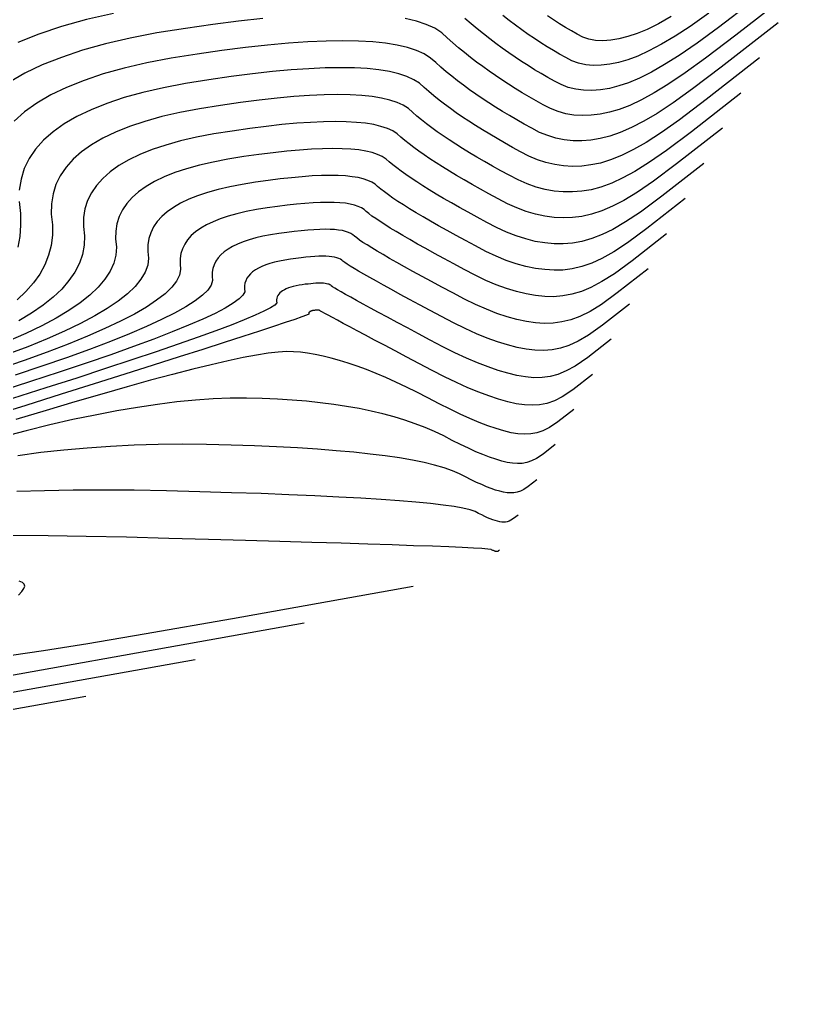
# Model space of a CAD drawing. Header units: inches. Extents: x 1412622.3 to 1412714.6, y 4931530.8 to 4931588.5.
# Drawn here: x 1412703.14 to 1412713, y 4931547.54 to 4931559.84 of the extents above; entities that cross this region are included whole.
import ezdxf

# ---------------------------------------------------------------- set-up
doc = ezdxf.new("R2010")
doc.units = ezdxf.units.IN
doc.header["$MEASUREMENT"] = 0

msp = doc.modelspace()

# ---------------------------------------------------------------- linework, layer by layer
for points in [[(1412712.996, 4931560.243), (1412712.227, 4931559.643), (1412711.841, 4931559.349), (1412711.582, 4931559.163), (1412711.365, 4931559.016), (1412711.19, 4931558.91), (1412711.029, 4931558.821), (1412710.88, 4931558.751), (1412710.745, 4931558.698), (1412710.623, 4931558.663), (1412710.505, 4931558.639), (1412710.39, 4931558.625), (1412710.279, 4931558.621), (1412710.172, 4931558.628), (1412710.069, 4931558.645), (1412709.97, 4931558.673), (1412709.874, 4931558.711), (1412709.782, 4931558.76), (1412709.691, 4931558.81), (1412709.602, 4931558.861), (1412709.514, 4931558.912), (1412709.428, 4931558.965), (1412709.342, 4931559.018), (1412709.258, 4931559.073), (1412709.176, 4931559.128), (1412709.095, 4931559.185), (1412709.015, 4931559.242), (1412708.937, 4931559.301), (1412708.86, 4931559.36), (1412708.784, 4931559.42), (1412708.709, 4931559.482), (1412708.636, 4931559.544), (1412708.565, 4931559.607), (1412708.494, 4931559.671), (1412708.406, 4931559.728), (1412708.299, 4931559.777), (1412708.174, 4931559.818), (1412708.03, 4931559.852)], [(1412712.415, 4931560.052), (1412712.006, 4931559.74), (1412711.733, 4931559.541), (1412711.505, 4931559.384), (1412711.322, 4931559.27), (1412711.155, 4931559.173), (1412711.002, 4931559.096), (1412710.863, 4931559.037), (1412710.74, 4931558.997), (1412710.622, 4931558.967), (1412710.508, 4931558.948), (1412710.399, 4931558.94), (1412710.295, 4931558.942), (1412710.195, 4931558.955), (1412710.1, 4931558.979), (1412710.01, 4931559.014), (1412709.925, 4931559.059), (1412709.84, 4931559.105), (1412709.756, 4931559.154), (1412709.673, 4931559.203), (1412709.59, 4931559.255), (1412709.507, 4931559.308), (1412709.425, 4931559.362), (1412709.344, 4931559.418), (1412709.263, 4931559.476), (1412709.183, 4931559.535), (1412709.103, 4931559.595), (1412709.023, 4931559.657), (1412708.945, 4931559.721), (1412708.867, 4931559.786), (1412708.789, 4931559.853)], [(1412704.333, 4931559.918), (1412703.99, 4931559.838), (1412703.673, 4931559.75), (1412703.382, 4931559.653), (1412703.118, 4931559.547)], [(1412711.884, 4931559.919), (1412711.645, 4931559.752), (1412711.455, 4931559.629), (1412711.281, 4931559.526), (1412711.123, 4931559.441), (1412710.982, 4931559.376), (1412710.857, 4931559.33), (1412710.739, 4931559.296), (1412710.626, 4931559.272), (1412710.518, 4931559.259), (1412710.417, 4931559.256), (1412710.321, 4931559.265), (1412710.231, 4931559.285), (1412710.147, 4931559.316), (1412710.068, 4931559.357), (1412709.99, 4931559.401), (1412709.911, 4931559.447), (1412709.831, 4931559.495), (1412709.752, 4931559.545), (1412709.672, 4931559.597), (1412709.592, 4931559.651), (1412709.512, 4931559.708), (1412709.431, 4931559.766), (1412709.35, 4931559.827), (1412709.269, 4931559.89)], [(1412711.407, 4931559.878), (1412711.245, 4931559.787), (1412711.101, 4931559.715), (1412710.975, 4931559.664), (1412710.856, 4931559.624), (1412710.743, 4931559.595), (1412710.638, 4931559.577), (1412710.539, 4931559.571), (1412710.447, 4931559.575), (1412710.362, 4931559.591), (1412710.283, 4931559.618), (1412710.212, 4931559.656), (1412710.139, 4931559.696), (1412710.065, 4931559.74), (1412709.99, 4931559.786), (1412709.914, 4931559.835), (1412709.837, 4931559.886)], [(1412706.224, 4931559.851), (1412705.916, 4931559.817), (1412705.59, 4931559.775), (1412705.245, 4931559.725), (1412704.882, 4931559.669), (1412704.543, 4931559.604), (1412704.228, 4931559.531), (1412703.937, 4931559.449), (1412703.67, 4931559.36), (1412703.427, 4931559.263), (1412703.208, 4931559.158), (1412703.013, 4931559.044)], [(1412712.761, 4931559.797), (1412712.039, 4931559.234), (1412711.676, 4931558.959), (1412711.431, 4931558.785), (1412711.226, 4931558.649), (1412711.058, 4931558.55), (1412710.903, 4931558.469), (1412710.759, 4931558.406), (1412710.626, 4931558.359), (1412710.505, 4931558.329), (1412710.387, 4931558.31), (1412710.272, 4931558.301), (1412710.16, 4931558.302), (1412710.05, 4931558.314), (1412709.943, 4931558.335), (1412709.839, 4931558.367), (1412709.737, 4931558.409), (1412709.639, 4931558.462), (1412709.542, 4931558.514), (1412709.448, 4931558.568), (1412709.355, 4931558.621), (1412709.265, 4931558.675), (1412709.177, 4931558.729), (1412709.092, 4931558.784), (1412709.008, 4931558.839), (1412708.927, 4931558.894), (1412708.848, 4931558.95), (1412708.77, 4931559.006), (1412708.696, 4931559.063), (1412708.623, 4931559.12), (1412708.552, 4931559.177), (1412708.484, 4931559.234), (1412708.418, 4931559.293), (1412708.354, 4931559.351), (1412708.273, 4931559.403), (1412708.175, 4931559.447), (1412708.061, 4931559.485), (1412707.931, 4931559.516), (1412707.783, 4931559.54), (1412707.619, 4931559.557), (1412707.439, 4931559.567), (1412707.241, 4931559.57), (1412707.027, 4931559.567), (1412706.796, 4931559.556), (1412706.549, 4931559.539), (1412706.285, 4931559.515), (1412706.004, 4931559.484), (1412705.707, 4931559.446), (1412705.393, 4931559.401), (1412705.062, 4931559.349), (1412704.753, 4931559.29), (1412704.467, 4931559.223), (1412704.201, 4931559.149), (1412703.958, 4931559.068), (1412703.737, 4931558.979), (1412703.537, 4931558.883), (1412703.359, 4931558.78), (1412703.204, 4931558.669), (1412703.07, 4931558.551)], [(1412712.525, 4931559.352), (1412711.85, 4931558.825), (1412711.511, 4931558.569), (1412711.281, 4931558.407), (1412711.086, 4931558.281), (1412710.926, 4931558.191), (1412710.777, 4931558.117), (1412710.637, 4931558.06), (1412710.507, 4931558.02), (1412710.388, 4931557.996), (1412710.27, 4931557.982), (1412710.154, 4931557.978), (1412710.04, 4931557.984), (1412709.928, 4931558), (1412709.817, 4931558.025), (1412709.708, 4931558.061), (1412709.601, 4931558.107), (1412709.495, 4931558.163), (1412709.393, 4931558.219), (1412709.293, 4931558.274), (1412709.197, 4931558.33), (1412709.103, 4931558.385), (1412709.013, 4931558.44), (1412708.925, 4931558.495), (1412708.84, 4931558.549), (1412708.759, 4931558.603), (1412708.68, 4931558.658), (1412708.604, 4931558.711), (1412708.532, 4931558.765), (1412708.462, 4931558.819), (1412708.395, 4931558.872), (1412708.331, 4931558.925), (1412708.271, 4931558.978), (1412708.213, 4931559.031), (1412708.14, 4931559.077), (1412708.052, 4931559.118), (1412707.949, 4931559.152), (1412707.831, 4931559.18), (1412707.698, 4931559.201), (1412707.55, 4931559.217), (1412707.387, 4931559.226), (1412707.209, 4931559.229), (1412707.016, 4931559.226), (1412706.808, 4931559.216), (1412706.584, 4931559.201), (1412706.346, 4931559.179), (1412706.093, 4931559.151), (1412705.824, 4931559.116), (1412705.541, 4931559.076), (1412705.243, 4931559.029), (1412704.964, 4931558.975), (1412704.705, 4931558.915), (1412704.466, 4931558.849), (1412704.246, 4931558.775), (1412704.046, 4931558.695), (1412703.866, 4931558.609), (1412703.706, 4931558.516), (1412703.565, 4931558.416), (1412703.444, 4931558.309), (1412703.343, 4931558.196), (1412703.262, 4931558.076), (1412703.2, 4931557.95), (1412703.158, 4931557.817), (1412703.136, 4931557.677)], [(1412712.29, 4931558.906), (1412711.662, 4931558.416), (1412711.345, 4931558.178), (1412711.13, 4931558.029), (1412710.946, 4931557.913), (1412710.794, 4931557.831), (1412710.651, 4931557.765), (1412710.515, 4931557.715), (1412710.389, 4931557.681), (1412710.271, 4931557.662), (1412710.153, 4931557.653), (1412710.037, 4931557.654), (1412709.921, 4931557.665), (1412709.806, 4931557.685), (1412709.691, 4931557.715), (1412709.577, 4931557.755), (1412709.464, 4931557.805), (1412709.352, 4931557.865), (1412709.244, 4931557.923), (1412709.139, 4931557.981), (1412709.038, 4931558.039), (1412708.941, 4931558.095), (1412708.848, 4931558.151), (1412708.758, 4931558.205), (1412708.673, 4931558.259), (1412708.591, 4931558.313), (1412708.513, 4931558.365), (1412708.438, 4931558.417), (1412708.368, 4931558.468), (1412708.301, 4931558.518), (1412708.238, 4931558.567), (1412708.179, 4931558.616), (1412708.123, 4931558.664), (1412708.072, 4931558.711), (1412708.007, 4931558.752), (1412707.929, 4931558.788), (1412707.837, 4931558.819), (1412707.732, 4931558.843), (1412707.613, 4931558.863), (1412707.481, 4931558.877), (1412707.335, 4931558.885), (1412707.177, 4931558.887), (1412707.004, 4931558.885), (1412706.819, 4931558.876), (1412706.62, 4931558.862), (1412706.407, 4931558.843), (1412706.181, 4931558.817), (1412705.942, 4931558.787), (1412705.689, 4931558.751), (1412705.423, 4931558.709), (1412705.174, 4931558.661), (1412704.943, 4931558.608), (1412704.73, 4931558.548), (1412704.534, 4931558.483), (1412704.356, 4931558.412), (1412704.195, 4931558.334), (1412704.052, 4931558.251), (1412703.927, 4931558.162), (1412703.819, 4931558.067), (1412703.729, 4931557.966), (1412703.656, 4931557.859), (1412703.601, 4931557.747), (1412703.564, 4931557.628), (1412703.544, 4931557.503), (1412703.541, 4931557.373), (1412703.557, 4931557.236), (1412703.556, 4931557.104), (1412703.54, 4931556.975), (1412703.507, 4931556.85), (1412703.459, 4931556.729), (1412703.396, 4931556.612), (1412703.316, 4931556.499), (1412703.22, 4931556.389), (1412703.109, 4931556.284)], [(1412712.055, 4931558.46), (1412711.474, 4931558.008), (1412711.18, 4931557.788), (1412710.979, 4931557.651), (1412710.806, 4931557.545), (1412710.662, 4931557.472), (1412710.525, 4931557.413), (1412710.394, 4931557.37), (1412710.27, 4931557.341), (1412710.153, 4931557.328), (1412710.036, 4931557.325), (1412709.919, 4931557.331), (1412709.801, 4931557.346), (1412709.683, 4931557.371), (1412709.565, 4931557.406), (1412709.447, 4931557.45), (1412709.328, 4931557.503), (1412709.209, 4931557.566), (1412709.094, 4931557.628), (1412708.985, 4931557.688), (1412708.879, 4931557.747), (1412708.779, 4931557.805), (1412708.683, 4931557.861), (1412708.592, 4931557.916), (1412708.505, 4931557.97), (1412708.423, 4931558.022), (1412708.345, 4931558.073), (1412708.272, 4931558.122), (1412708.204, 4931558.17), (1412708.14, 4931558.217), (1412708.081, 4931558.263), (1412708.026, 4931558.307), (1412707.976, 4931558.349), (1412707.931, 4931558.391), (1412707.874, 4931558.427), (1412707.805, 4931558.459), (1412707.724, 4931558.485), (1412707.632, 4931558.507), (1412707.528, 4931558.524), (1412707.412, 4931558.536), (1412707.284, 4931558.544), (1412707.144, 4931558.546), (1412706.993, 4931558.543), (1412706.83, 4931558.536), (1412706.655, 4931558.524), (1412706.468, 4931558.507), (1412706.269, 4931558.484), (1412706.059, 4931558.458), (1412705.837, 4931558.426), (1412705.603, 4931558.389), (1412705.385, 4931558.347), (1412705.182, 4931558.3), (1412704.994, 4931558.248), (1412704.822, 4931558.19), (1412704.665, 4931558.128), (1412704.524, 4931558.06), (1412704.399, 4931557.987), (1412704.288, 4931557.908), (1412704.194, 4931557.825), (1412704.114, 4931557.736), (1412704.05, 4931557.642), (1412704.002, 4931557.543), (1412703.969, 4931557.439), (1412703.952, 4931557.33), (1412703.95, 4931557.215), (1412703.963, 4931557.095), (1412703.959, 4931556.977), (1412703.937, 4931556.862), (1412703.898, 4931556.749), (1412703.841, 4931556.638), (1412703.766, 4931556.529), (1412703.674, 4931556.422), (1412703.564, 4931556.318), (1412703.437, 4931556.216), (1412703.292, 4931556.116), (1412703.129, 4931556.019)], [(1412711.819, 4931558.014), (1412711.286, 4931557.599), (1412711.015, 4931557.398), (1412710.828, 4931557.273), (1412710.667, 4931557.177), (1412710.53, 4931557.112), (1412710.398, 4931557.061), (1412710.272, 4931557.025), (1412710.152, 4931557.002), (1412710.036, 4931556.995), (1412709.919, 4931556.996), (1412709.801, 4931557.007), (1412709.682, 4931557.027), (1412709.561, 4931557.057), (1412709.439, 4931557.096), (1412709.316, 4931557.144), (1412709.191, 4931557.201), (1412709.066, 4931557.268), (1412708.945, 4931557.332), (1412708.83, 4931557.395), (1412708.721, 4931557.456), (1412708.617, 4931557.515), (1412708.518, 4931557.572), (1412708.425, 4931557.627), (1412708.337, 4931557.68), (1412708.255, 4931557.731), (1412708.177, 4931557.78), (1412708.106, 4931557.828), (1412708.04, 4931557.873), (1412707.979, 4931557.916), (1412707.924, 4931557.958), (1412707.874, 4931557.997), (1412707.829, 4931558.035), (1412707.79, 4931558.071), (1412707.741, 4931558.102), (1412707.682, 4931558.129), (1412707.612, 4931558.152), (1412707.532, 4931558.171), (1412707.442, 4931558.186), (1412707.342, 4931558.196), (1412707.232, 4931558.202), (1412707.112, 4931558.204), (1412706.981, 4931558.202), (1412706.841, 4931558.196), (1412706.69, 4931558.185), (1412706.529, 4931558.17), (1412706.358, 4931558.151), (1412706.176, 4931558.128), (1412705.985, 4931558.101), (1412705.783, 4931558.069), (1412705.595, 4931558.033), (1412705.42, 4931557.993), (1412705.258, 4931557.947), (1412705.11, 4931557.898), (1412704.975, 4931557.844), (1412704.853, 4931557.785), (1412704.745, 4931557.722), (1412704.65, 4931557.655), (1412704.568, 4931557.583), (1412704.5, 4931557.506), (1412704.445, 4931557.426), (1412704.403, 4931557.34), (1412704.375, 4931557.25), (1412704.36, 4931557.156), (1412704.358, 4931557.057), (1412704.37, 4931556.954), (1412704.362, 4931556.851), (1412704.335, 4931556.749), (1412704.288, 4931556.647), (1412704.222, 4931556.546), (1412704.137, 4931556.446), (1412704.032, 4931556.346), (1412703.908, 4931556.247), (1412703.765, 4931556.149), (1412703.602, 4931556.051), (1412703.42, 4931555.954), (1412703.218, 4931555.857), (1412702.997, 4931555.761)], [(1412711.584, 4931557.569), (1412711.098, 4931557.19), (1412710.85, 4931557.007), (1412710.678, 4931556.895), (1412710.527, 4931556.81), (1412710.398, 4931556.752), (1412710.272, 4931556.709), (1412710.151, 4931556.679), (1412710.033, 4931556.663), (1412709.919, 4931556.661), (1412709.802, 4931556.668), (1412709.683, 4931556.684), (1412709.562, 4931556.709), (1412709.439, 4931556.743), (1412709.313, 4931556.786), (1412709.185, 4931556.838), (1412709.055, 4931556.899), (1412708.922, 4931556.969), (1412708.796, 4931557.037), (1412708.676, 4931557.102), (1412708.562, 4931557.165), (1412708.455, 4931557.225), (1412708.353, 4931557.283), (1412708.258, 4931557.338), (1412708.169, 4931557.39), (1412708.086, 4931557.44), (1412708.01, 4931557.488), (1412707.94, 4931557.533), (1412707.876, 4931557.576), (1412707.818, 4931557.616), (1412707.767, 4931557.653), (1412707.721, 4931557.688), (1412707.682, 4931557.721), (1412707.649, 4931557.751), (1412707.608, 4931557.777), (1412707.558, 4931557.8), (1412707.5, 4931557.819), (1412707.433, 4931557.835), (1412707.357, 4931557.847), (1412707.273, 4931557.856), (1412707.181, 4931557.861), (1412707.08, 4931557.863), (1412706.97, 4931557.861), (1412706.852, 4931557.856), (1412706.725, 4931557.847), (1412706.59, 4931557.834), (1412706.446, 4931557.818), (1412706.294, 4931557.799), (1412706.133, 4931557.776), (1412705.964, 4931557.749), (1412705.805, 4931557.719), (1412705.658, 4931557.685), (1412705.523, 4931557.647), (1412705.398, 4931557.605), (1412705.285, 4931557.56), (1412705.182, 4931557.511), (1412705.091, 4931557.458), (1412705.012, 4931557.401), (1412704.943, 4931557.341), (1412704.886, 4931557.277), (1412704.839, 4931557.209), (1412704.804, 4931557.137), (1412704.78, 4931557.061), (1412704.768, 4931556.982), (1412704.766, 4931556.899), (1412704.776, 4931556.812), (1412704.765, 4931556.724), (1412704.732, 4931556.636), (1412704.678, 4931556.546), (1412704.604, 4931556.455), (1412704.508, 4931556.363), (1412704.39, 4931556.27), (1412704.252, 4931556.176), (1412704.093, 4931556.081), (1412703.912, 4931555.985), (1412703.711, 4931555.888), (1412703.488, 4931555.79), (1412703.244, 4931555.691), (1412702.979, 4931555.591)], [(1412711.348, 4931557.123), (1412710.91, 4931556.781), (1412710.685, 4931556.617), (1412710.527, 4931556.517), (1412710.387, 4931556.442), (1412710.266, 4931556.393), (1412710.146, 4931556.357), (1412710.029, 4931556.334), (1412709.914, 4931556.324), (1412709.801, 4931556.327), (1412709.685, 4931556.339), (1412709.566, 4931556.36), (1412709.443, 4931556.39), (1412709.317, 4931556.428), (1412709.187, 4931556.476), (1412709.054, 4931556.532), (1412708.918, 4931556.597), (1412708.779, 4931556.671), (1412708.647, 4931556.741), (1412708.522, 4931556.809), (1412708.404, 4931556.874), (1412708.292, 4931556.935), (1412708.188, 4931556.993), (1412708.091, 4931557.049), (1412708.001, 4931557.101), (1412707.918, 4931557.15), (1412707.842, 4931557.196), (1412707.774, 4931557.239), (1412707.712, 4931557.278), (1412707.657, 4931557.315), (1412707.609, 4931557.348), (1412707.569, 4931557.379), (1412707.535, 4931557.406), (1412707.509, 4931557.43), (1412707.475, 4931557.452), (1412707.435, 4931557.47), (1412707.387, 4931557.486), (1412707.333, 4931557.499), (1412707.272, 4931557.509), (1412707.204, 4931557.516), (1412707.129, 4931557.52), (1412707.047, 4931557.521), (1412706.959, 4931557.52), (1412706.863, 4931557.516), (1412706.76, 4931557.508), (1412706.651, 4931557.498), (1412706.534, 4931557.485), (1412706.411, 4931557.47), (1412706.281, 4931557.451), (1412706.144, 4931557.429), (1412706.016, 4931557.405), (1412705.897, 4931557.377), (1412705.787, 4931557.347), (1412705.686, 4931557.313), (1412705.594, 4931557.276), (1412705.512, 4931557.236), (1412705.438, 4931557.194), (1412705.373, 4931557.148), (1412705.318, 4931557.099), (1412705.271, 4931557.047), (1412705.234, 4931556.992), (1412705.205, 4931556.934), (1412705.186, 4931556.873), (1412705.176, 4931556.808), (1412705.175, 4931556.741), (1412705.183, 4931556.671), (1412705.167, 4931556.598), (1412705.13, 4931556.522), (1412705.069, 4931556.444), (1412704.985, 4931556.363), (1412704.878, 4931556.28), (1412704.749, 4931556.194), (1412704.596, 4931556.105), (1412704.421, 4931556.014), (1412704.222, 4931555.92), (1412704.001, 4931555.823), (1412703.757, 4931555.724), (1412703.49, 4931555.622), (1412703.2, 4931555.517), (1412702.887, 4931555.41)], [(1412703.133, 4931557.531), (1412703.15, 4931557.378), (1412703.153, 4931557.23), (1412703.142, 4931557.088), (1412703.117, 4931556.952)], [(1412711.113, 4931556.677), (1412710.722, 4931556.372), (1412710.52, 4931556.227), (1412710.376, 4931556.139), (1412710.247, 4931556.074), (1412710.134, 4931556.033), (1412710.02, 4931556.005), (1412709.908, 4931555.989), (1412709.796, 4931555.985), (1412709.684, 4931555.994), (1412709.568, 4931556.011), (1412709.448, 4931556.037), (1412709.323, 4931556.071), (1412709.194, 4931556.114), (1412709.061, 4931556.166), (1412708.924, 4931556.226), (1412708.782, 4931556.295), (1412708.636, 4931556.372), (1412708.498, 4931556.446), (1412708.367, 4931556.516), (1412708.245, 4931556.582), (1412708.13, 4931556.645), (1412708.023, 4931556.704), (1412707.925, 4931556.759), (1412707.833, 4931556.811), (1412707.75, 4931556.859), (1412707.675, 4931556.903), (1412707.607, 4931556.944), (1412707.548, 4931556.981), (1412707.496, 4931557.014), (1412707.452, 4931557.044), (1412707.416, 4931557.07), (1412707.388, 4931557.092), (1412707.368, 4931557.11), (1412707.342, 4931557.127), (1412707.311, 4931557.141), (1412707.275, 4931557.153), (1412707.234, 4931557.163), (1412707.187, 4931557.17), (1412707.135, 4931557.176), (1412707.078, 4931557.179), (1412707.015, 4931557.18), (1412706.947, 4931557.179), (1412706.874, 4931557.175), (1412706.796, 4931557.17), (1412706.712, 4931557.162), (1412706.623, 4931557.152), (1412706.529, 4931557.14), (1412706.429, 4931557.126), (1412706.324, 4931557.11), (1412706.226, 4931557.091), (1412706.135, 4931557.07), (1412706.051, 4931557.046), (1412705.974, 4931557.021), (1412705.904, 4931556.992), (1412705.841, 4931556.962), (1412705.784, 4931556.929), (1412705.735, 4931556.894), (1412705.692, 4931556.857), (1412705.657, 4931556.817), (1412705.628, 4931556.775), (1412705.606, 4931556.73), (1412705.592, 4931556.684), (1412705.584, 4931556.635), (1412705.583, 4931556.583), (1412705.589, 4931556.529), (1412705.57, 4931556.471), (1412705.527, 4931556.409), (1412705.459, 4931556.343), (1412705.366, 4931556.272), (1412705.249, 4931556.197), (1412705.107, 4931556.117), (1412704.94, 4931556.034), (1412704.749, 4931555.946), (1412704.533, 4931555.854), (1412704.292, 4931555.757), (1412704.027, 4931555.657), (1412703.736, 4931555.552), (1412703.422, 4931555.443), (1412703.082, 4931555.329)], [(1412710.877, 4931556.232), (1412710.534, 4931555.964), (1412710.355, 4931555.837), (1412710.225, 4931555.761), (1412710.108, 4931555.706), (1412710.002, 4931555.674), (1412709.894, 4931555.653), (1412709.786, 4931555.644), (1412709.677, 4931555.646), (1412709.567, 4931555.66), (1412709.451, 4931555.682), (1412709.33, 4931555.713), (1412709.204, 4931555.752), (1412709.072, 4931555.8), (1412708.935, 4931555.856), (1412708.793, 4931555.92), (1412708.646, 4931555.993), (1412708.493, 4931556.074), (1412708.349, 4931556.15), (1412708.213, 4931556.223), (1412708.086, 4931556.291), (1412707.968, 4931556.355), (1412707.859, 4931556.415), (1412707.758, 4931556.47), (1412707.666, 4931556.521), (1412707.582, 4931556.568), (1412707.507, 4931556.611), (1412707.441, 4931556.649), (1412707.384, 4931556.683), (1412707.335, 4931556.713), (1412707.295, 4931556.739), (1412707.264, 4931556.76), (1412707.241, 4931556.777), (1412707.227, 4931556.79), (1412707.209, 4931556.802), (1412707.188, 4931556.811), (1412707.163, 4931556.82), (1412707.134, 4931556.826), (1412707.102, 4931556.832), (1412707.066, 4931556.835), (1412707.026, 4931556.838), (1412706.983, 4931556.838), (1412706.936, 4931556.838), (1412706.885, 4931556.835), (1412706.831, 4931556.831), (1412706.773, 4931556.826), (1412706.711, 4931556.819), (1412706.646, 4931556.811), (1412706.577, 4931556.801), (1412706.504, 4931556.79), (1412706.437, 4931556.777), (1412706.374, 4931556.762), (1412706.315, 4931556.746), (1412706.262, 4931556.728), (1412706.213, 4931556.709), (1412706.17, 4931556.688), (1412706.131, 4931556.665), (1412706.096, 4931556.641), (1412706.067, 4931556.615), (1412706.042, 4931556.587), (1412706.023, 4931556.558), (1412706.008, 4931556.527), (1412705.997, 4931556.495), (1412705.992, 4931556.461), (1412705.991, 4931556.425), (1412705.995, 4931556.388), (1412705.973, 4931556.345), (1412705.924, 4931556.296), (1412705.849, 4931556.241), (1412705.748, 4931556.18), (1412705.62, 4931556.114), (1412705.465, 4931556.041), (1412705.284, 4931555.963), (1412705.077, 4931555.878), (1412704.843, 4931555.788), (1412704.583, 4931555.692), (1412704.296, 4931555.59), (1412703.983, 4931555.482), (1412703.643, 4931555.369), (1412703.277, 4931555.249), (1412702.885, 4931555.123)], [(1412710.642, 4931555.786), (1412710.346, 4931555.555), (1412710.189, 4931555.446), (1412710.074, 4931555.383), (1412709.968, 4931555.339), (1412709.869, 4931555.314), (1412709.768, 4931555.301), (1412709.665, 4931555.298), (1412709.558, 4931555.307), (1412709.449, 4931555.326), (1412709.334, 4931555.354), (1412709.212, 4931555.39), (1412709.084, 4931555.434), (1412708.95, 4931555.486), (1412708.809, 4931555.546), (1412708.662, 4931555.614), (1412708.509, 4931555.691), (1412708.349, 4931555.775), (1412708.199, 4931555.855), (1412708.059, 4931555.93), (1412707.928, 4931556), (1412707.806, 4931556.065), (1412707.694, 4931556.125), (1412707.591, 4931556.181), (1412707.498, 4931556.232), (1412707.414, 4931556.278), (1412707.34, 4931556.319), (1412707.275, 4931556.355), (1412707.22, 4931556.386), (1412707.174, 4931556.413), (1412707.138, 4931556.434), (1412707.111, 4931556.451), (1412707.094, 4931556.463), (1412707.086, 4931556.47), (1412707.076, 4931556.476), (1412707.064, 4931556.482), (1412707.05, 4931556.486), (1412707.034, 4931556.49), (1412707.016, 4931556.493), (1412706.996, 4931556.495), (1412706.974, 4931556.496), (1412706.95, 4931556.497), (1412706.924, 4931556.496), (1412706.896, 4931556.495), (1412706.866, 4931556.493), (1412706.834, 4931556.49), (1412706.8, 4931556.486), (1412706.763, 4931556.482), (1412706.725, 4931556.476), (1412706.685, 4931556.47), (1412706.647, 4931556.463), (1412706.612, 4931556.455), (1412706.58, 4931556.445), (1412706.55, 4931556.436), (1412706.523, 4931556.425), (1412706.499, 4931556.413), (1412706.477, 4931556.4), (1412706.458, 4931556.387), (1412706.442, 4931556.373), (1412706.428, 4931556.357), (1412706.417, 4931556.341), (1412706.409, 4931556.324), (1412706.403, 4931556.306), (1412706.4, 4931556.287), (1412706.4, 4931556.267), (1412706.402, 4931556.247), (1412706.376, 4931556.219), (1412706.322, 4931556.183), (1412706.24, 4931556.14), (1412706.129, 4931556.089), (1412705.99, 4931556.031), (1412705.823, 4931555.965), (1412705.628, 4931555.892), (1412705.405, 4931555.811), (1412705.153, 4931555.723), (1412704.873, 4931555.627), (1412704.565, 4931555.523), (1412704.229, 4931555.413), (1412703.865, 4931555.294), (1412703.472, 4931555.168), (1412703.051, 4931555.035)], [(1412710.406, 4931555.34), (1412710.158, 4931555.146), (1412710.024, 4931555.056), (1412709.924, 4931555.005), (1412709.828, 4931554.971), (1412709.737, 4931554.955), (1412709.642, 4931554.949), (1412709.543, 4931554.953), (1412709.44, 4931554.968), (1412709.332, 4931554.993), (1412709.217, 4931555.025), (1412709.094, 4931555.066), (1412708.965, 4931555.115), (1412708.828, 4931555.171), (1412708.683, 4931555.236), (1412708.532, 4931555.308), (1412708.373, 4931555.388), (1412708.206, 4931555.477), (1412708.05, 4931555.559), (1412707.904, 4931555.637), (1412707.769, 4931555.709), (1412707.644, 4931555.775), (1412707.529, 4931555.836), (1412707.424, 4931555.892), (1412707.33, 4931555.942), (1412707.246, 4931555.987), (1412707.172, 4931556.026), (1412707.109, 4931556.06), (1412707.056, 4931556.089), (1412707.013, 4931556.112), (1412706.981, 4931556.129), (1412706.959, 4931556.142), (1412706.947, 4931556.149), (1412706.945, 4931556.15), (1412706.943, 4931556.151), (1412706.941, 4931556.152), (1412706.938, 4931556.153), (1412706.935, 4931556.154), (1412706.931, 4931556.155), (1412706.927, 4931556.155), (1412706.923, 4931556.155), (1412706.918, 4931556.155), (1412706.913, 4931556.155), (1412706.907, 4931556.155), (1412706.901, 4931556.155), (1412706.895, 4931556.154), (1412706.888, 4931556.153), (1412706.881, 4931556.152), (1412706.873, 4931556.151), (1412706.865, 4931556.15), (1412706.857, 4931556.149), (1412706.85, 4931556.147), (1412706.844, 4931556.145), (1412706.838, 4931556.143), (1412706.833, 4931556.141), (1412706.828, 4931556.139), (1412706.823, 4931556.136), (1412706.82, 4931556.133), (1412706.816, 4931556.131), (1412706.814, 4931556.127), (1412706.811, 4931556.124), (1412706.81, 4931556.121), (1412706.809, 4931556.117), (1412706.808, 4931556.113), (1412706.808, 4931556.109), (1412706.808, 4931556.105), (1412706.779, 4931556.092), (1412706.719, 4931556.07), (1412706.63, 4931556.038), (1412706.51, 4931555.997), (1412706.361, 4931555.948), (1412706.182, 4931555.889), (1412705.972, 4931555.821), (1412705.733, 4931555.743), (1412705.463, 4931555.657), (1412705.164, 4931555.561), (1412704.835, 4931555.457), (1412704.475, 4931555.343), (1412704.086, 4931555.22), (1412703.667, 4931555.088), (1412703.218, 4931554.947), (1412702.738, 4931554.797)], [(1412710.171, 4931554.894), (1412709.969, 4931554.737), (1412709.861, 4931554.665), (1412709.779, 4931554.624), (1412709.7, 4931554.597), (1412709.624, 4931554.585), (1412709.545, 4931554.582), (1412709.461, 4931554.587), (1412709.374, 4931554.6), (1412709.283, 4931554.623), (1412709.185, 4931554.652), (1412709.081, 4931554.687), (1412708.97, 4931554.73), (1412708.853, 4931554.779), (1412708.73, 4931554.835), (1412708.6, 4931554.897), (1412708.463, 4931554.966), (1412708.32, 4931555.042), (1412708.181, 4931555.113), (1412708.046, 4931555.179), (1412707.914, 4931555.241), (1412707.785, 4931555.299), (1412707.661, 4931555.351), (1412707.54, 4931555.4), (1412707.422, 4931555.443), (1412707.308, 4931555.482), (1412707.198, 4931555.516), (1412707.092, 4931555.546), (1412706.989, 4931555.571), (1412706.889, 4931555.592), (1412706.794, 4931555.608), (1412706.702, 4931555.62), (1412706.613, 4931555.626), (1412706.529, 4931555.629), (1412706.422, 4931555.622), (1412706.295, 4931555.608), (1412706.146, 4931555.584), (1412705.975, 4931555.553), (1412705.784, 4931555.512), (1412705.57, 4931555.463), (1412705.336, 4931555.406), (1412705.08, 4931555.34), (1412704.802, 4931555.266), (1412704.503, 4931555.183), (1412704.183, 4931555.091), (1412703.841, 4931554.991), (1412703.478, 4931554.883), (1412703.093, 4931554.766)], [(1412709.935, 4931554.449), (1412709.781, 4931554.329), (1412709.698, 4931554.273), (1412709.635, 4931554.242), (1412709.575, 4931554.221), (1412709.517, 4931554.212), (1412709.457, 4931554.209), (1412709.393, 4931554.213), (1412709.326, 4931554.224), (1412709.256, 4931554.241), (1412709.181, 4931554.263), (1412709.102, 4931554.29), (1412709.017, 4931554.323), (1412708.928, 4931554.36), (1412708.833, 4931554.403), (1412708.734, 4931554.451), (1412708.629, 4931554.503), (1412708.52, 4931554.561), (1412708.405, 4931554.616), (1412708.285, 4931554.667), (1412708.159, 4931554.715), (1412708.028, 4931554.76), (1412707.891, 4931554.801), (1412707.749, 4931554.84), (1412707.601, 4931554.874), (1412707.447, 4931554.906), (1412707.288, 4931554.934), (1412707.124, 4931554.959), (1412706.954, 4931554.981), (1412706.778, 4931554.999), (1412706.597, 4931555.015), (1412706.41, 4931555.026), (1412706.218, 4931555.035), (1412706.02, 4931555.04), (1412705.813, 4931555.038), (1412705.596, 4931555.029), (1412705.37, 4931555.013), (1412705.135, 4931554.99), (1412704.89, 4931554.959), (1412704.636, 4931554.922), (1412704.372, 4931554.877), (1412704.099, 4931554.825), (1412703.817, 4931554.766), (1412703.525, 4931554.699), (1412703.224, 4931554.626), (1412702.913, 4931554.545)], [(1412709.7, 4931554.003), (1412709.593, 4931553.92), (1412709.536, 4931553.881), (1412709.492, 4931553.86), (1412709.45, 4931553.846), (1412709.41, 4931553.839), (1412709.368, 4931553.837), (1412709.324, 4931553.84), (1412709.278, 4931553.847), (1412709.23, 4931553.859), (1412709.178, 4931553.874), (1412709.123, 4931553.893), (1412709.064, 4931553.916), (1412709.002, 4931553.942), (1412708.937, 4931553.971), (1412708.868, 4931554.004), (1412708.796, 4931554.041), (1412708.72, 4931554.081), (1412708.63, 4931554.119), (1412708.525, 4931554.155), (1412708.405, 4931554.189), (1412708.271, 4931554.221), (1412708.122, 4931554.251), (1412707.958, 4931554.28), (1412707.779, 4931554.306), (1412707.586, 4931554.33), (1412707.378, 4931554.352), (1412707.156, 4931554.372), (1412706.918, 4931554.391), (1412706.666, 4931554.407), (1412706.4, 4931554.421), (1412706.118, 4931554.433), (1412705.822, 4931554.444), (1412705.511, 4931554.452), (1412705.203, 4931554.454), (1412704.898, 4931554.451), (1412704.595, 4931554.442), (1412704.294, 4931554.427), (1412703.997, 4931554.406), (1412703.702, 4931554.38), (1412703.409, 4931554.348), (1412703.119, 4931554.309)], [(1412709.464, 4931553.557), (1412709.405, 4931553.511), (1412709.373, 4931553.49), (1412709.349, 4931553.478), (1412709.326, 4931553.47), (1412709.304, 4931553.466), (1412709.28, 4931553.465), (1412709.256, 4931553.467), (1412709.23, 4931553.471), (1412709.203, 4931553.477), (1412709.174, 4931553.486), (1412709.144, 4931553.496), (1412709.111, 4931553.509), (1412709.077, 4931553.523), (1412709.04, 4931553.54), (1412709.002, 4931553.558), (1412708.962, 4931553.578), (1412708.92, 4931553.6), (1412708.854, 4931553.622), (1412708.764, 4931553.643), (1412708.651, 4931553.663), (1412708.513, 4931553.683), (1412708.352, 4931553.702), (1412708.167, 4931553.72), (1412707.958, 4931553.737), (1412707.725, 4931553.754), (1412707.468, 4931553.77), (1412707.188, 4931553.785), (1412706.883, 4931553.8), (1412706.555, 4931553.814), (1412706.203, 4931553.828), (1412705.827, 4931553.84), (1412705.427, 4931553.852), (1412705.003, 4931553.863), (1412704.594, 4931553.87), (1412704.199, 4931553.873), (1412703.819, 4931553.871), (1412703.454, 4931553.864), (1412703.103, 4931553.853)], [(1412709.229, 4931553.111), (1412709.217, 4931553.102), (1412709.211, 4931553.098), (1412709.206, 4931553.096), (1412709.201, 4931553.094), (1412709.197, 4931553.093), (1412709.192, 4931553.093), (1412709.187, 4931553.093), (1412709.182, 4931553.094), (1412709.177, 4931553.095), (1412709.171, 4931553.097), (1412709.165, 4931553.099), (1412709.158, 4931553.102), (1412709.151, 4931553.105), (1412709.144, 4931553.108), (1412709.136, 4931553.112), (1412709.128, 4931553.116), (1412709.12, 4931553.12), (1412709.079, 4931553.125), (1412709.004, 4931553.131), (1412708.897, 4931553.137), (1412708.756, 4931553.144), (1412708.583, 4931553.152), (1412708.376, 4931553.16), (1412708.137, 4931553.168), (1412707.864, 4931553.178), (1412707.558, 4931553.188), (1412707.22, 4931553.198), (1412706.848, 4931553.21), (1412706.443, 4931553.222), (1412706.006, 4931553.234), (1412705.535, 4931553.247), (1412705.031, 4931553.261), (1412704.494, 4931553.275), (1412703.984, 4931553.286), (1412703.501, 4931553.294), (1412703.044, 4931553.299)], [(1412703.126, 4931552.542), (1412703.169, 4931552.585), (1412703.195, 4931552.623), (1412703.205, 4931552.655), (1412703.198, 4931552.681), (1412703.175, 4931552.703), (1412703.136, 4931552.719)], [(1412708.132, 4931552.651), (1412705.841, 4931552.242), (1412704.721, 4931552.045), (1412704.007, 4931551.925), (1412703.445, 4931551.835), (1412703.036, 4931551.776)], [(1412706.749, 4931552.185), (1412701.403, 4931551.231)], [(1412705.365, 4931551.72), (1412697.46, 4931550.309), (1412693.556, 4931549.612), (1412691.018, 4931549.16), (1412688.968, 4931548.794), (1412687.406, 4931548.515), (1412686.038, 4931548.271), (1412684.866, 4931548.062), (1412683.889, 4931547.888), (1412683.107, 4931547.748)], [(1412703.982, 4931551.254), (1412696.324, 4931549.888), (1412692.541, 4931549.213), (1412690.081, 4931548.774), (1412688.092, 4931548.419), (1412686.575, 4931548.149), (1412685.245, 4931547.912), (1412684.104, 4931547.709), (1412683.15, 4931547.539)]]:
    msp.add_lwpolyline(points)

doc.saveas('drawing.dxf')
